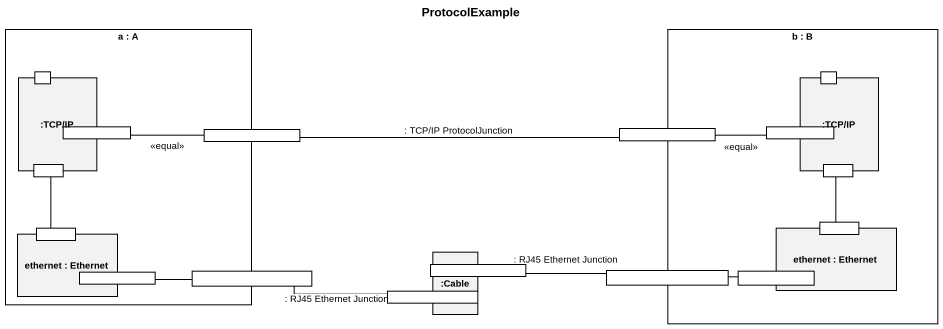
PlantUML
@startuml
title ProtocolExample
rectangle "a : A" as a {
  rectangle ":TCP/IP" as TCP_IP {
    port " " as port1
    port " " as port3
    port " " as port7
  }
  port " " as port4
  rectangle "ethernet : Ethernet" as ethernet {
    port " " as port9
    port " " as port11
  }
  port " " as port12
}
rectangle "b : B" as b {
  rectangle ":TCP/IP" as TCP_IP_2 {
    port " " as port2
    port " " as port6
    port " " as port8
  }
  port " " as port5
  rectangle "ethernet : Ethernet" as ethernet_2 {
    port " " as port10
    port " " as port15
  }
  port " " as port14
}
rectangle ":Cable" as Cable {
  port " " as port13
  port " " as port16
}
port3 -right- port4 : <<equal>>
port5 -left- port4 : : TCP/IP ProtocolJunction
port5 -right- port6 : <<equal>>
port7 -- port9
port8 -- port10
port12 -left- port11
port12 -right- port16 : : RJ45 Ethernet Junction
port14 -left- port13 : : RJ45 Ethernet Junction
port14 -right- port15
@enduml
